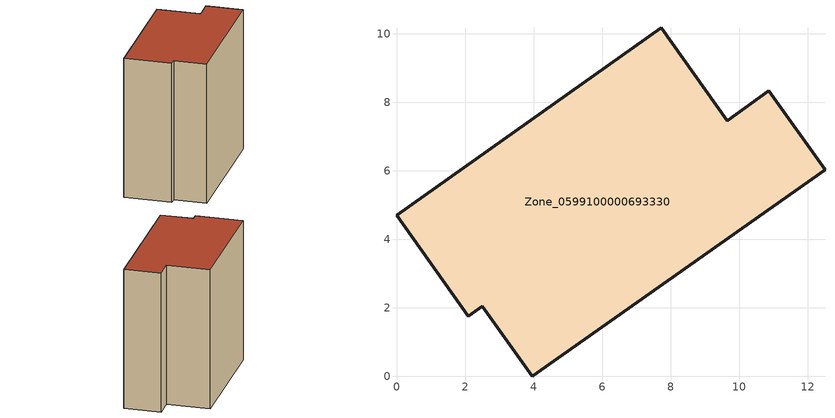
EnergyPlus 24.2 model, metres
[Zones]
Zone_0599100000693330
 floor ground (C_G): 9.65,7.46 10.87,8.33 12.51,6.02 3.96,0 2.51,2.04 2.1,1.75 0,4.7 7.73,10.17 z0
 wall outside (C_F): 7.73,10.17 0,4.7 2.1,1.75 2.51,2.04 3.96,0 12.51,6.02 10.87,8.33 9.65,7.46 7.73,10.17 z0:11.05
 roof outside (C_R): 9.65,7.46 7.73,10.17 0,4.7 2.1,1.75 2.51,2.04 3.96,0 12.51,6.02 10.87,8.33 z11.05
[BUILDING]
Pand.0599100000693330: North Axis=0; Terrain=City; Loads Convergence Tolerance Value=0.04; Temperature Convergence Tolerance Value=0.4; Solar Distribution=FullExterior; Maximum Number of Warmup Days=25; Minimum Number of Warmup Days=1
[Site:Location]
Rotterdam.The.Hague.AP_ZH_NLD Design_Conditions: Latitude=51.96; Longitude=4.45; Time Zone=1; Elevation=-4.5
[SITE:GROUNDTEMPERATURE:BUILDINGSURFACE]
18, 18, 18, 18, 18, 18, 18, 18, 18, 18, 18, 18
[MATERIAL] Thermal Absorptance=0.9; Solar Absorptance=0.7; Visible Absorptance=0.7
Name | Roughness | Thickness | Conductivity | Density | Specific Heat
G.TI.1946 | MediumSmooth | 0.15 | 1 | 540 | 1210
F.TI.1946 | Rough | 0.3 | 0.857143 | 1920 | 840
R.TI.1946 | MediumRough | 0.2 | 0.1 | 1500 | 1000
[CONSTRUCTION]
C_G: G.TI.1946
C_F: F.TI.1946
C_R: R.TI.1946
[ZONE]
Zone_0599100000693330: Type=1; Multiplier=1; Ceiling Height=Autocalculate; Volume=Autocalculate; Floor Area=autocalculate; Part of Total Floor Area=Yes
[ZONEINFILTRATION:DESIGNFLOWRATE]
Infil_Zone_0599100000693330: Zone or ZoneList or Space or SpaceList=Zone_0599100000693330; Schedule=AlwaysOn; Design Flow Rate Calculation Method=Flow/Area; Flow Rate per Floor Area=0.003; Constant Term Coefficient=1; Temperature Term Coefficient=0; Velocity Term Coefficient=0; Velocity Squared Term Coefficient=0
[HVACTEMPLATE:ZONE:IDEALLOADSAIRSYSTEM]
Zone_0599100000693330: Maximum Heating Supply Air Temperature=50; Minimum Cooling Supply Air Temperature=13; Maximum Heating Supply Air Humidity Ratio=0.0156; Minimum Cooling Supply Air Humidity Ratio=0.0077; Heating Limit=NoLimit; Cooling Limit=NoLimit; Dehumidification Control Type=ConstantSensibleHeatRatio; Cooling Sensible Heat Ratio=0.7; Dehumidification Setpoint=60; Humidification Control Type=None; Humidification Setpoint=30; Outdoor Air Method=None; Outdoor Air Flow Rate per Person=0.00944; Outdoor Air Flow Rate per Zone Floor Area=0; Outdoor Air Flow Rate per Zone=0; Demand Controlled Ventilation Type=None; Outdoor Air Economizer Type=NoEconomizer; Heat Recovery Type=None; Sensible Heat Recovery Effectiveness=0.7; Latent Heat Recovery Effectiveness=0.65
[ZONECONTROL:THERMOSTAT]
ThermostatControl_Zone_0599100000693330: Zone or ZoneList=Zone_0599100000693330; Control Type Schedule=DualSetpointControlType; Control 1=Thermostat_Zone_0599100000693330; Temperature Difference Between Cutout And Setpoint=0
[THERMOSTATSETPOINT:DUALSETPOINT]
Thermostat_Zone_0599100000693330: Heating Setpoint Temperature Schedule=HeatingSetpoint_Zone_0599100000693330; Cooling Setpoint Temperature Schedule=CoolingSetpoint_Zone_0599100000693330
[SCHEDULE:COMPACT]
HeatingSetpoint_Zone_0599100000693330: Through: 12/31, For: AllDays, Until: 24:00, 21
CoolingSetpoint_Zone_0599100000693330: Through: 12/31, For: AllDays, Until: 24:00, 24
DualSetpointControlType: Through: 12/31, For: AllDays, Until: 24:00, 4
AlwaysOn: Through: 12/31, For: AllDays, Until: 24:00, 1
